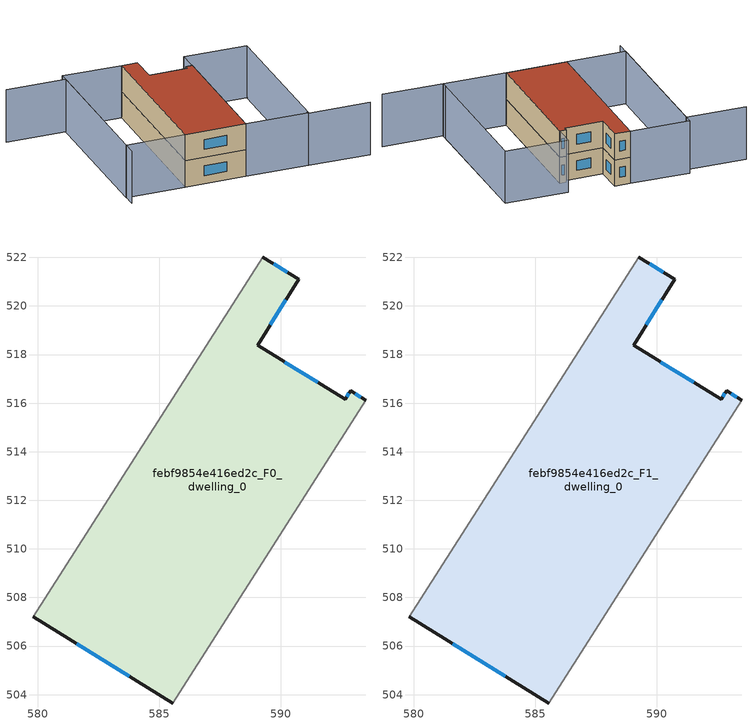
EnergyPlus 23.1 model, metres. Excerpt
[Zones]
febf9854e416ed2c_F0_dwelling_0
 floor ground (EU_floor_Construction): 590.73,521.1 589.05,518.39 592.64,516.16 592.86,516.51 593.48,516.13 585.54,503.66 579.81,507.2 589.25,522.02 z0
 wall outside (EU_wall_Construction): 593.48,516.13 592.86,516.51 592.64,516.16 589.05,518.39 590.73,521.1 589.25,522.02 / 579.81,507.2 585.54,503.66 z0:3
 wall adiabatic (EU_wall_Construction): 585.54,503.66 593.48,516.13 / 589.25,522.02 579.81,507.2 z0:3
 window (EU_Window_Construction): 592.8,516.4 592.71,516.27 / 593.29,516.25 593.06,516.39 / 581.6,506.1 583.76,504.76 / 590.26,521.38 589.71,521.73 / 589.57,519.23 590.2,520.25 / 591.52,516.85 590.17,517.69 z0.93:2.07
febf9854e416ed2c_F1_dwelling_0
 floor to febf9854e416ed2c_F0_dwelling_0 (EU_floor_Construction): 590.73,521.1 589.04,518.39 592.64,516.16 592.86,516.51 593.48,516.13 585.54,503.66 579.81,507.2 589.25,522.02 z3
 wall outside (EU_wall_Construction): 593.48,516.13 592.86,516.51 592.64,516.16 589.05,518.39 590.73,521.1 589.25,522.02 / 579.81,507.2 585.54,503.66 z3:6
 wall adiabatic (EU_wall_Construction): 585.54,503.66 593.48,516.13 / 589.25,522.02 579.81,507.2 z3:6
 window (EU_Window_Construction): 592.8,516.4 592.71,516.27 / 593.29,516.25 593.06,516.39 / 581.6,506.1 583.76,504.76 / 590.26,521.38 589.71,521.73 / 589.57,519.23 590.2,520.25 / 591.52,516.85 590.17,517.69 z3.93:5.07
 roof outside (EU_roof_Construction): 585.54,503.66 593.48,516.13 592.86,516.51 592.64,516.16 589.05,518.39 590.73,521.1 589.25,522.02 579.81,507.2 z6
shading: 597.12,496.19 591.39,499.84 / 591.39,499.84 600.51,514.17 / 577.63,528.37 583.22,524.81 / 583.22,524.81 573.46,509.47 / 585.54,503.65 594.7,518.03 / 594.7,518.03 600.58,514.29 / 600.58,514.29 591.42,499.9 / 591.42,499.9 585.54,503.65 / 589.25,522.02 579.81,507.2 / 579.81,507.2 574.26,510.73 / 574.26,510.73 583.7,525.55 / 583.7,525.55 589.25,522.02 z0:6
[Building]
EU S2 Campaign: North Axis=0; Terrain=City; Solar Distribution=FullExterior
[Site:Location]
Montreal-Trudeau.Intl.AP: Latitude=45.4667; Longitude=-73.75; Time Zone=-5; Elevation=36
[SizingPeriod:WeatherFileDays]
AnnualSizingPeriod: Begin Month=1; Begin Day of Month=1; End Month=12; End Day of Month=31; Day of Week for Start Day=Monday; Use Weather File Daylight Saving Period=No; Use Weather File Rain and Snow Indicators=No
[MATERIAL]
EU_InternalMass_Material: Roughness=MediumRough; Thickness=0.1; Conductivity=1; Density=1800; Specific Heat=900; Thermal Absorptance=0.9; Solar Absorptance=0.7; Visible Absorptance=0.7
[MATERIAL:NOMASS] Roughness=MediumRough; Thermal Absorptance=0.9; Solar Absorptance=0.7; Visible Absorptance=0.7
Name | Thermal Resistance
EU_wall_NoMass; EU_floor_NoMass | 1.51479
EU_roof_NoMass | 2.84114
[WINDOWMATERIAL:SIMPLEGLAZINGSYSTEM]
EU_Window_SimpleGlazing: UFactor=3.53504; Solar Heat Gain Coefficient=0.8; Visible Transmittance=0.8
[CONSTRUCTION]
EU_wall_Construction: EU_wall_NoMass
EU_roof_Construction: EU_roof_NoMass
EU_floor_Construction: EU_floor_NoMass
EU_Window_Construction: EU_Window_SimpleGlazing
EU_InternalMass_Construction: EU_InternalMass_Material
[ZONE] Type=1; Multiplier=1; Ceiling Height=autocalculate; Floor Area=autocalculate; Part of Total Floor Area=Yes
Name | Volume
febf9854e416ed2c_F0_dwelling_0 | 308.215
febf9854e416ed2c_F1_dwelling_0 | 308.214
[INTERNALMASS] Construction=EU_InternalMass_Construction; Surface Area=102.738
Name | Zone or ZoneList
febf9854e416ed2c_F0_dwelling_0_EU_InternalMass | febf9854e416ed2c_F0_dwelling_0
febf9854e416ed2c_F1_dwelling_0_EU_InternalMass | febf9854e416ed2c_F1_dwelling_0
[OTHEREQUIPMENT] Fuel Type=Electricity; Design Level Calculation Method=Watts/Area; Power per Zone Floor Area=1; Fraction Latent=0; Fraction Radiant=0; Fraction Lost=0; Carbon Dioxide Generation Rate=0; EndUse Subcategory=EU_Step8_InternalGains
Name | Zone or ZoneList or Space or SpaceList | Schedule
EU_Step8_InternalGain_febf9854e416ed2c_F0_dwelling_0_f000 | febf9854e416ed2c_F0_dwelling_0 | EU_Step8_GainSchedule_febf9854e416ed2c_F0_dwelling_0_f000
EU_Step8_InternalGain_febf9854e416ed2c_F1_dwelling_0_f000 | febf9854e416ed2c_F1_dwelling_0 | EU_Step8_GainSchedule_febf9854e416ed2c_F1_dwelling_0_f000
[ZONEVENTILATION:DESIGNFLOWRATE] Schedule=EU_AlwaysOn; Design Flow Rate Calculation Method=AirChanges/Hour; Air Changes per Hour=0.775154; Ventilation Type=Natural; Fan Pressure Rise=0; Fan Total Efficiency=1; Constant Term Coefficient=1; Temperature Term Coefficient=0; Velocity Term Coefficient=0; Velocity Squared Term Coefficient=0; Minimum Indoor Temperature=-100; Maximum Indoor Temperature=100; Delta Temperature=-100; Minimum Outdoor Temperature=-100; Maximum Outdoor Temperature=100; Maximum Wind Speed=40
Name | Zone or ZoneList or Space or SpaceList
EU_ConstantAir_febf9854e416ed2c_F0_dwelling_0 | febf9854e416ed2c_F0_dwelling_0
EU_ConstantAir_febf9854e416ed2c_F1_dwelling_0 | febf9854e416ed2c_F1_dwelling_0
[HVACTEMPLATE:THERMOSTAT] Constant Heating Setpoint=20; Constant Cooling Setpoint=50
EU_HeatOnly_febf9854e416ed2c_F0_dwelling_0; EU_HeatOnly_febf9854e416ed2c_F1_dwelling_0
[HVACTEMPLATE:ZONE:IDEALLOADSAIRSYSTEM] System Availability Schedule=EU_AlwaysOn; Maximum Heating Supply Air Temperature=50; Minimum Cooling Supply Air Temperature=13; Maximum Heating Supply Air Humidity Ratio=0.0156; Minimum Cooling Supply Air Humidity Ratio=0.0077; Heating Limit=NoLimit; Cooling Limit=NoLimit; Heating Availability Schedule=EU_AlwaysOn; Cooling Availability Schedule=EU_CoolingOff; Dehumidification Control Type=ConstantSensibleHeatRatio; Cooling Sensible Heat Ratio=0.7; Dehumidification Setpoint=60; Humidification Control Type=None; Humidification Setpoint=30; Outdoor Air Method=None; Outdoor Air Flow Rate per Person=0.00944; Outdoor Air Flow Rate per Zone Floor Area=0; Outdoor Air Flow Rate per Zone=0; Demand Controlled Ventilation Type=None; Outdoor Air Economizer Type=NoEconomizer; Heat Recovery Type=None; Sensible Heat Recovery Effectiveness=0.7; Latent Heat Recovery Effectiveness=0.65
Name | Template Thermostat
febf9854e416ed2c_F0_dwelling_0 | EU_HeatOnly_febf9854e416ed2c_F0_dwelling_0
febf9854e416ed2c_F1_dwelling_0 | EU_HeatOnly_febf9854e416ed2c_F1_dwelling_0
[SIZING:ZONE] Zone Cooling Design Supply Air Temperature Input Method=SupplyAirTemperature; Zone Cooling Design Supply Air Temperature=13; Zone Heating Design Supply Air Temperature Input Method=SupplyAirTemperature; Zone Heating Design Supply Air Temperature=50; Zone Cooling Design Supply Air Humidity Ratio=0.008; Zone Heating Design Supply Air Humidity Ratio=0.008; Cooling Design Air Flow Method=DesignDay; Cooling Design Air Flow Rate=0; Cooling Minimum Air Flow per Zone Floor Area=0.000762; Cooling Minimum Air Flow=0; Cooling Minimum Air Flow Fraction=0.2; Heating Design Air Flow Method=DesignDay; Heating Design Air Flow Rate=0; Heating Maximum Air Flow per Zone Floor Area=0.002032; Heating Maximum Air Flow=0.141576; Heating Maximum Air Flow Fraction=0.3; Account for Dedicated Outdoor Air System=No; Dedicated Outdoor Air System Control Strategy=NeutralSupplyAir; Dedicated Outdoor Air Low Setpoint Temperature for Design=autosize; Dedicated Outdoor Air High Setpoint Temperature for Design=autosize; Zone Load Sizing Method=Sensible Load Only No Latent Load; Zone Latent Cooling Design Supply Air Humidity Ratio Input Method=HumidityRatioDifference; Zone Cooling Design Supply Air Humidity Ratio Difference=0.005; Zone Latent Heating Design Supply Air Humidity Ratio Input Method=HumidityRatioDifference; Zone Humidification Design Supply Air Humidity Ratio Difference=0.005
febf9854e416ed2c_F0_dwelling_0; febf9854e416ed2c_F1_dwelling_0
[SCHEDULE:CONSTANT]
Name | Hourly Value
EU_AlwaysOn | 1
EU_CoolingOff | 0
[SCHEDULE:FILE] Column Number=1; Rows to Skip at Top=0; Number of Hours of Data=8760; Column Separator=Comma; Interpolate to Timestep=No; Minutes per Item=60; Adjust Schedule for Daylight Savings=Yes
Name | File
EU_Step8_GainSchedule_febf9854e416ed2c_F0_dwelling_0_f000 | ../../schedules/febf9854e416ed2c/febf9854e416ed2c_F0_dwelling_0_f000_gain.csv
EU_Step8_GainSchedule_febf9854e416ed2c_F1_dwelling_0_f000 | ../../schedules/febf9854e416ed2c/febf9854e416ed2c_F1_dwelling_0_f000_gain.csv
